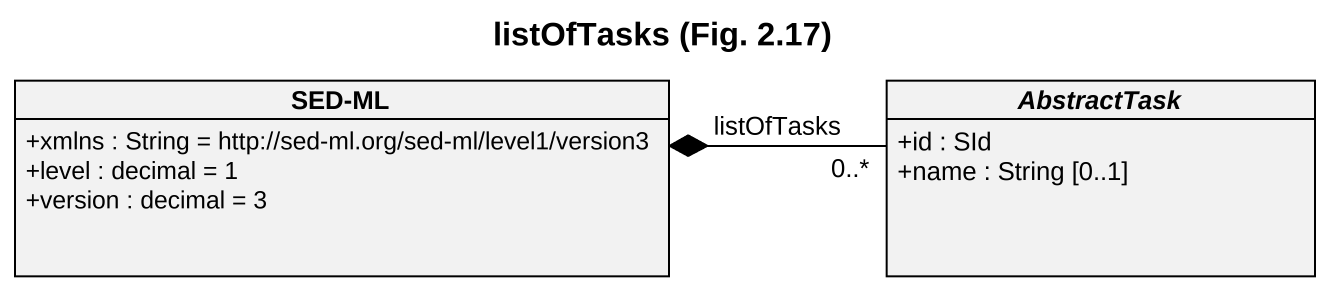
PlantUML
@startuml
title listOfTasks (Fig. 2.17)
hide circle
hide empty members
skinparam classAttributeIconSize 0
class "SED-ML" as SED_ML {
  +xmlns : String = http://sed-ml.org/sed-ml/level1/version3
  +level : decimal = 1
  +version : decimal = 3
}
abstract class AbstractTask {
  +id : SId
  +name : String [0..1]
}
SED_ML *-right- "0..*" AbstractTask : listOfTasks
@enduml
